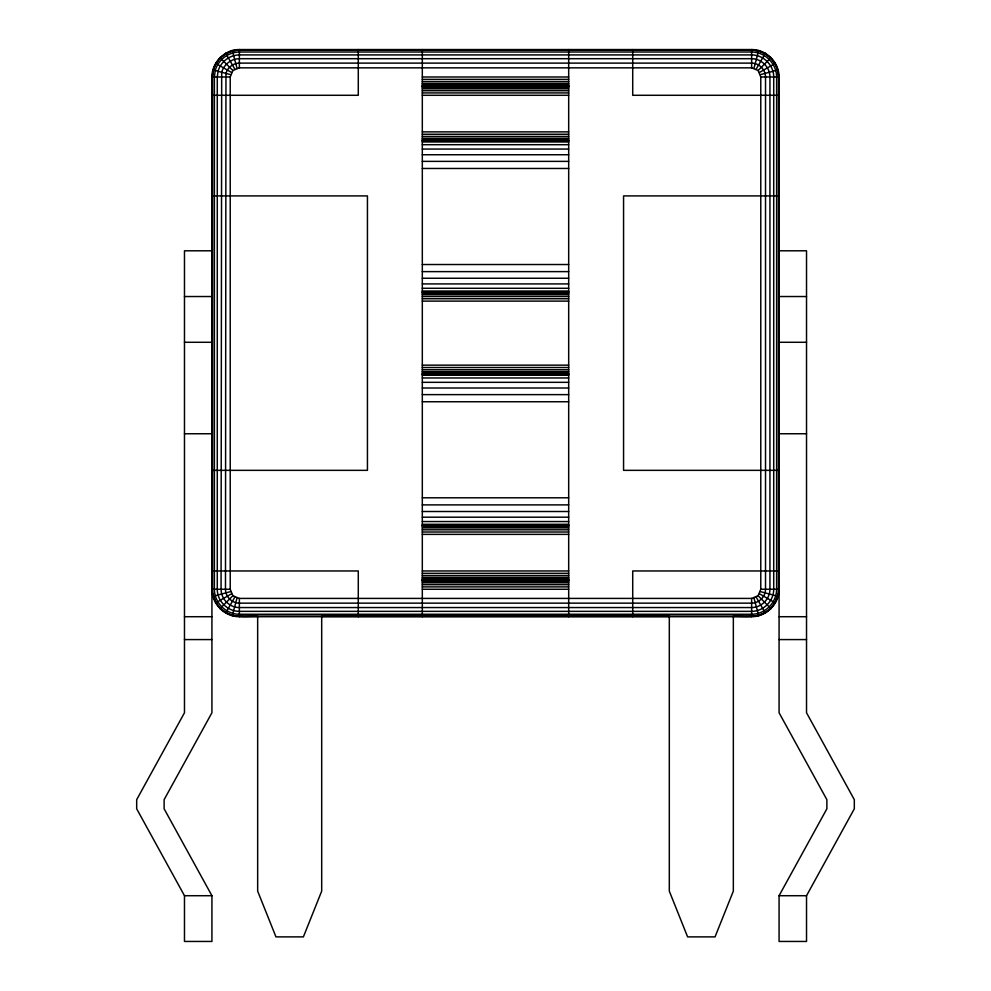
<?xml version="1.0" encoding="UTF-8"?>
<svg xmlns="http://www.w3.org/2000/svg" width="991" height="991" viewBox="0 0 991 991"><rect width="100%" height="100%" fill="white"/><g stroke="black" fill="none" stroke-linecap="round" stroke-linejoin="round"><path stroke-width="1.49" d="M211.925 250.797L184.475 250.797L184.475 712.752L136.684 799.663L136.684 808.805L184.475 895.715L184.475 941.45L211.925 941.45L211.925 895.715L164.122 808.805L164.122 799.663L211.925 712.752L211.925 76.988C211.826 62.309 224.672 49.463 239.364 49.55L751.636 49.55C766.328 49.463 779.174 62.309 779.075 76.988L779.075 712.752L826.878 799.663L826.878 808.805L779.075 895.715L779.075 941.45L806.525 941.45L806.525 895.715L854.316 808.805L854.316 799.663L806.525 712.752L806.525 250.797L779.075 250.797M230.222 76.988L232.897 70.522L239.364 67.846L751.636 67.846L758.103 70.522L760.778 76.988L760.778 589.261L758.103 595.727L751.636 598.415L239.364 598.415L232.897 595.727L230.222 589.261L230.222 76.988L211.925 76.988M778.208 593.473L775.135 602.825L771.679 607.322M230.222 589.261L211.925 589.261C211.826 603.953 224.672 616.798 239.364 616.712L751.636 616.712C766.328 616.798 779.174 603.953 779.075 589.261L760.778 589.261M232.266 615.77L236.998 598.106M754.002 68.156L758.734 50.479M215.332 64.737L213.152 69.977L212.235 76.988L212.235 251.875M225.638 613.033L234.793 597.189M756.207 69.073L765.362 53.229M215.865 63.424L220.175 57.812L225.799 53.502M219.965 608.672L232.897 595.727M758.103 70.522L771.035 57.589M769.697 609.316C759.948 618.78 745.331 616.092 733.067 616.39M759.552 72.417L775.408 63.275M215.592 602.986L231.448 593.832M227.112 52.957L231.039 51.334M760.469 74.622L778.146 69.89M212.854 596.371L230.531 591.627M232.34 50.789L239.364 49.86L751.636 49.86L758.66 50.789M422.315 76.988L568.685 76.988M760.778 76.988L779.075 76.988M422.315 79.367L568.685 79.367M422.315 81.572L568.685 81.572M422.315 83.467L568.685 83.467M422.315 84.916L568.685 84.916M422.315 85.833L568.685 85.833M422.315 86.143L568.685 86.143M422.315 86.452L568.685 86.452M422.315 87.369L568.685 87.369M422.315 88.818L568.685 88.818M422.315 90.714L568.685 90.714M422.315 92.919L568.685 92.919M211.925 95.285L358.284 95.285L358.284 49.55M422.315 95.285L568.685 95.285M779.075 95.285L632.716 95.285L632.716 49.55M422.315 131.877L568.685 131.877M422.315 134.243L568.685 134.243M422.315 136.448L568.685 136.448M422.315 138.344L568.685 138.344M422.315 139.805L568.685 139.805M422.315 140.71L568.685 140.71M422.315 141.032L568.685 141.032M422.315 141.961L568.685 141.961M422.315 144.698L568.685 144.698M422.315 149.059L568.685 149.059M422.315 154.745L568.685 154.745M422.315 161.372L568.685 161.372M422.315 168.47L568.685 168.47M211.925 195.908L367.438 195.908L367.438 470.341L211.925 470.341M779.075 195.908L623.562 195.908L623.562 470.341L779.075 470.341M422.315 264.523L568.685 264.523M422.315 271.621L568.685 271.621M422.315 278.248L568.685 278.248M422.315 283.921L568.685 283.921M422.315 288.282L568.685 288.282M422.315 291.032L568.685 291.032M422.315 291.961L568.685 291.961M422.315 292.271L568.685 292.271M422.315 293.187L568.685 293.187M422.315 294.649L568.685 294.649M184.475 296.532L211.925 296.532M422.315 296.532L568.685 296.532M779.075 296.532L806.525 296.532M422.315 298.749L568.685 298.749M422.315 301.115L568.685 301.115M184.475 342.279L211.925 342.279M779.075 342.279L806.525 342.279M422.315 365.146L568.685 365.146M422.315 367.512L568.685 367.512M422.315 369.717L568.685 369.717M422.315 371.613L568.685 371.613M422.315 373.062L568.685 373.062M422.315 373.979L568.685 373.979M422.315 374.288L568.685 374.288M422.315 375.23L568.685 375.23M422.315 377.967L568.685 377.967M422.315 382.328L568.685 382.328M422.315 388.014L568.685 388.014M422.315 394.629L568.685 394.629M422.315 401.739L568.685 401.739M184.475 433.748L211.925 433.748M779.075 433.748L806.525 433.748M422.315 497.792L568.685 497.792M422.315 504.89L568.685 504.89M422.315 511.505L568.685 511.505M422.315 517.191L568.685 517.191M422.315 521.551L568.685 521.551M422.315 524.301L568.685 524.301M422.315 525.23L568.685 525.23M422.315 525.54L568.685 525.54M422.315 526.456L568.685 526.456M422.315 527.906L568.685 527.906M422.315 529.801L568.685 529.801M422.315 532.006L568.685 532.006M422.315 534.372L568.685 534.372M211.925 570.965L358.284 570.965L358.284 616.712M422.315 570.965L568.685 570.965M779.075 570.965L632.716 570.965L632.716 616.712M422.315 573.331L568.685 573.331M422.315 575.548L568.685 575.548M422.315 577.431L568.685 577.431M422.315 578.893L568.685 578.893M422.315 579.809L568.685 579.809M422.315 580.119L568.685 580.119M422.315 580.429L568.685 580.429M422.315 581.345L568.685 581.345M422.315 582.795L568.685 582.795M422.315 584.69L568.685 584.69M422.315 586.895L568.685 586.895M422.315 589.261L568.685 589.261M257.933 616.39C245.669 616.092 231.052 618.78 221.303 609.316M321.394 616.39L669.606 616.39M184.475 616.712L211.925 616.712M779.075 616.712L806.525 616.712M184.475 639.579L211.925 639.579M779.075 639.579L806.525 639.579M184.475 895.715L211.925 895.715M779.075 895.715L806.525 895.715M212.854 69.89L230.531 74.622M760.469 591.627L778.146 596.371M759.961 51.334L763.888 52.957M215.592 63.275L231.448 72.417M759.552 593.832L775.408 602.986M765.201 53.502L770.825 57.812L775.135 63.424M219.965 57.589L232.897 70.522M758.103 595.727L771.035 608.672M219.321 607.322L215.865 602.825L212.792 593.473M756.207 597.189L765.362 613.033M225.638 53.229L234.793 69.073M775.668 64.737L777.848 69.977L778.765 76.988L778.765 251.875M754.002 598.106L758.734 615.77M232.266 50.479L236.998 68.156M751.636 49.55L751.636 67.846M751.636 598.415L751.636 616.712M733.34 616.712L733.34 891.132L715.044 936.879L687.605 936.879L669.309 891.132L669.309 616.712M568.685 49.55L568.685 616.712M422.315 49.55L422.315 616.712M321.691 616.712L321.691 891.132L303.395 936.879L275.956 936.879L257.66 891.132L257.66 616.712M239.364 49.55L239.364 67.846M239.364 598.415L239.364 616.712M213.461 70.051L212.545 76.988L212.545 589.261C212.458 603.618 225.007 616.179 239.364 616.08L751.636 616.08C765.993 616.179 778.542 603.618 778.455 589.261L778.455 76.988C778.542 62.644 765.993 50.083 751.636 50.169L239.364 50.169C227.509 50.244 216.595 58.618 213.461 70.051M215.22 70.522L214.378 76.988L214.378 589.261C214.291 602.639 225.985 614.346 239.364 614.259L751.636 614.259C765.015 614.346 776.709 602.639 776.622 589.261L776.622 76.988C776.709 63.622 765.015 51.916 751.636 52.003L239.364 52.003C228.314 52.065 218.144 59.869 215.22 70.522M218.032 71.278L217.277 76.988L217.277 589.261C217.202 601.079 227.546 611.422 239.364 611.348L751.636 611.348C763.454 611.422 773.798 601.079 773.723 589.261L773.723 76.988C773.798 65.171 763.454 54.839 751.636 54.914L239.364 54.914C229.602 54.963 220.609 61.863 218.032 71.278M221.687 72.256L221.067 589.261C221.005 599.06 229.578 607.619 239.364 607.557L751.636 607.557C761.422 607.619 769.995 599.06 769.933 589.261L769.933 76.988C769.995 67.202 761.422 58.642 751.636 58.692L239.364 58.692C231.275 58.742 223.83 64.452 221.687 72.256M225.96 73.396L225.477 589.261C225.44 596.693 231.931 603.197 239.364 603.147L751.636 603.147C759.069 603.197 765.56 596.693 765.523 589.261L765.523 76.988C765.56 69.568 759.069 63.065 751.636 63.114L239.364 63.114C233.232 63.139 227.571 67.475 225.96 73.396"/></g></svg>
